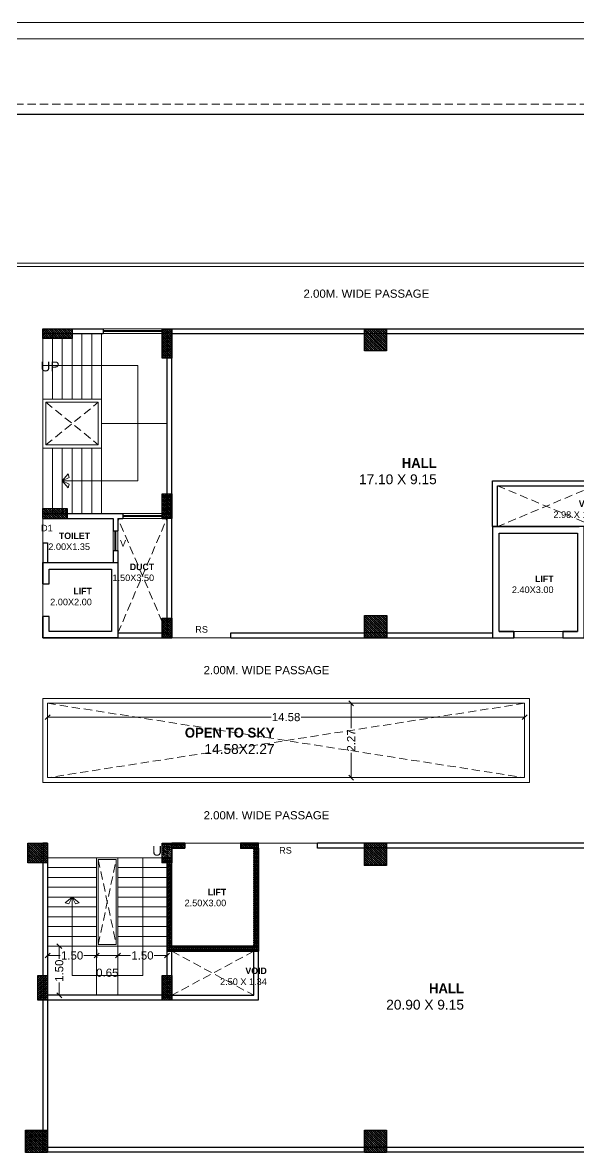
# Model space of a CAD drawing. Header units: feet. Extents: x 1354 to 2117, y 994 to 1430.
# Drawn here: x 1909.07 to 1926.06, y 1212.53 to 1247.06 of the extents above; entities that cross this region are included whole.
import ezdxf

# ---------------------------------------------------------------- set-up
doc = ezdxf.new("R2010")
doc.units = ezdxf.units.FT
doc.linetypes.add('DASHED2', pattern=[0.375, 0.25, -0.125])
doc.linetypes.add('HIDDEN', pattern=[0.375, 0.25, -0.125])
for name, color, linetype, lineweight in [('COLUMN (DCPL)', 10, 'Continuous', 30), ('COLUMN HATCH (DCPL)', 42, 'Continuous', 5), ('DIAMENTION', 6, 'Continuous', 13), ('DUCT (DCPL)', 8, 'HIDDEN', 13), ('H', 253, 'Continuous', 5), ('stair', 22, 'Continuous', 9), ('tex', 7, 'Continuous', 15), ('wall', 7, 'Continuous', 30), ('WI', 252, 'Continuous', 9), ('WIN', 230, 'Continuous', 9)]:
    doc.layers.add(name, color=color, linetype=linetype, lineweight=lineweight)
doc.layers.add('Layer2', color=240, linetype='Continuous')
doc.styles.add('Arial Narrow', font='arial.ttf')
doc.styles.get("Standard").update_dxf_attribs({"font": 'arial.ttf'})
doc.dimstyles.new('SITE', dxfattribs={"dimtxt": 0.25, "dimasz": 0.15, "dimexe": 0.07, "dimexo": 0.07, "dimgap": 0.05, "dimtad": 0, "dimzin": 0, "dimdsep": 46, "dimtxsty": 'Arial Narrow', "dimblk": 'OBLIQUE', "dimcen": 0.09, "dimclrd": 4, "dimclre": 3, "dimclrt": 6, "dimadec": 0, "dimazin": 0, "dimtfac": 1, "dimtofl": 0, "dimtmove": 2, "dimatfit": 3, "dimfxl": 0, "dimtolj": 1, "dimtzin": 0, "dimlwd": -1, "dimlwe": -1, "dimarcsym": 0})

# ---------------------------------------------------------------- blocks, each defined once
blk = doc.blocks.new('_Oblique')
at = {"layer": 'Layer2', "color": 0, "lineweight": -2}
blk.add_line((-0.5, -0.5), (0.5, 0.5), dxfattribs=at)
blk = doc.blocks.new('*D83')
at = {"layer": 'DEFPOINTS', "color": 0}
for p in [(1909.837, 1218.837), (1911.337, 1218.837), (1911.337, 1218.552)]:
    blk.add_point(p, dxfattribs=at)
at = {"layer": 'DIAMENTION', "color": 3}
for p, q in [((1909.837, 1218.732), (1909.837, 1218.482)), ((1911.337, 1218.732), (1911.337, 1218.482))]:
    blk.add_line(p, q, dxfattribs=at)
at = {"layer": 'DIAMENTION', "color": 4}
for p, q in [((1909.837, 1218.552), (1910.224, 1218.552)), ((1911.337, 1218.552), (1910.949, 1218.552))]:
    blk.add_line(p, q, dxfattribs=at)
at = {"layer": 'DIAMENTION', "color": 4, "xscale": 0.15, "yscale": 0.15, "zscale": 0.15, "rotation": 180}
blk.add_blockref('_Oblique', (1909.837, 1218.552), dxfattribs=at)
at = {"layer": 'DIAMENTION', "color": 4, "xscale": 0.15, "yscale": 0.15, "zscale": 0.15}
blk.add_blockref('_Oblique', (1911.337, 1218.552), dxfattribs=at)
at = {"layer": 'DIAMENTION', "color": 6, "insert": (1910.587, 1218.552), "char_height": 0.25, "attachment_point": 5, "style": 'Arial Narrow'}
blk.add_mtext('\\A1;1.50', dxfattribs=at)
blk = doc.blocks.new('*D84')
at = {"layer": 'DEFPOINTS', "color": 0}
for p in [(1911.337, 1218.837), (1911.987, 1218.837), (1911.987, 1218.552)]:
    blk.add_point(p, dxfattribs=at)
at = {"layer": 'DIAMENTION', "color": 3}
for p, q in [((1911.337, 1218.732), (1911.337, 1218.482)), ((1911.987, 1218.732), (1911.987, 1218.482))]:
    blk.add_line(p, q, dxfattribs=at)
at = {"layer": 'DIAMENTION', "color": 4}
blk.add_line((1911.337, 1218.552), (1911.987, 1218.552), dxfattribs=at)
at = {"layer": 'DIAMENTION', "color": 4, "xscale": 0.15, "yscale": 0.15, "zscale": 0.15, "rotation": 180}
blk.add_blockref('_Oblique', (1911.337, 1218.552), dxfattribs=at)
at = {"layer": 'DIAMENTION', "color": 4, "xscale": 0.15, "yscale": 0.15, "zscale": 0.15}
blk.add_blockref('_Oblique', (1911.987, 1218.552), dxfattribs=at)
at = {"layer": 'DIAMENTION', "color": 6, "insert": (1911.662, 1218.024), "char_height": 0.25, "attachment_point": 5, "style": 'Arial Narrow'}
blk.add_mtext('\\A1;0.65', dxfattribs=at)
blk = doc.blocks.new('*D85')
at = {"layer": 'DEFPOINTS', "color": 0}
for p in [(1911.987, 1218.837), (1913.487, 1218.837), (1913.487, 1218.552)]:
    blk.add_point(p, dxfattribs=at)
at = {"layer": 'DIAMENTION', "color": 3}
for p, q in [((1911.987, 1218.732), (1911.987, 1218.482)), ((1913.487, 1218.732), (1913.487, 1218.482))]:
    blk.add_line(p, q, dxfattribs=at)
at = {"layer": 'DIAMENTION', "color": 4}
for p, q in [((1911.987, 1218.552), (1912.374, 1218.552)), ((1913.487, 1218.552), (1913.099, 1218.552))]:
    blk.add_line(p, q, dxfattribs=at)
at = {"layer": 'DIAMENTION', "color": 4, "xscale": 0.15, "yscale": 0.15, "zscale": 0.15, "rotation": 180}
blk.add_blockref('_Oblique', (1911.987, 1218.552), dxfattribs=at)
at = {"layer": 'DIAMENTION', "color": 4, "xscale": 0.15, "yscale": 0.15, "zscale": 0.15}
blk.add_blockref('_Oblique', (1913.487, 1218.552), dxfattribs=at)
at = {"layer": 'DIAMENTION', "color": 6, "insert": (1912.737, 1218.552), "char_height": 0.25, "attachment_point": 5, "style": 'Arial Narrow'}
blk.add_mtext('\\A1;1.50', dxfattribs=at)
blk = doc.blocks.new('*D86')
at = {"layer": 'DEFPOINTS', "color": 0}
for p in [(1910.171, 1218.837), (1910.193, 1218.837), (1910.171, 1217.337)]:
    blk.add_point(p, dxfattribs=at)
at = {"layer": 'DIAMENTION', "color": 3}
for p, q in [((1910.193, 1218.837), (1910.263, 1218.837)), ((1910.193, 1217.337), (1910.263, 1217.337))]:
    blk.add_line(p, q, dxfattribs=at)
at = {"layer": 'DIAMENTION', "color": 4}
for p, q in [((1910.193, 1218.837), (1910.193, 1218.45)), ((1910.193, 1217.337), (1910.193, 1217.725))]:
    blk.add_line(p, q, dxfattribs=at)
at = {"layer": 'DIAMENTION', "color": 4, "xscale": 0.15, "yscale": 0.15, "zscale": 0.15}
for p, rotation in [((1910.193, 1218.837), 90), ((1910.193, 1217.337), 270)]:
    blk.add_blockref('_Oblique', p, dxfattribs=dict(at, rotation=rotation))
at = {"layer": 'DIAMENTION', "color": 6, "insert": (1910.193, 1218.087), "char_height": 0.25, "attachment_point": 5, "rotation": 90, "style": 'Arial Narrow'}
blk.add_mtext('\\A1;1.50', dxfattribs=at)
blk = doc.blocks.new('*D68')
at = {"layer": 'DEFPOINTS', "color": 0}
for p in [(1919.114, 1226.259), (1924.415, 1226.259), (1924.415, 1223.987)]:
    blk.add_point(p, dxfattribs=at)
at = {"layer": 'DIAMENTION', "color": 3}
for p, q in [((1919.184, 1226.259), (1919.044, 1226.259)), ((1919.184, 1223.987), (1919.044, 1223.987))]:
    blk.add_line(p, q, dxfattribs=at)
at = {"layer": 'DIAMENTION', "color": 4}
for p, q in [((1919.114, 1226.259), (1919.114, 1225.5)), ((1919.114, 1223.987), (1919.114, 1224.746))]:
    blk.add_line(p, q, dxfattribs=at)
at = {"layer": 'DIAMENTION', "color": 4, "xscale": 0.15, "yscale": 0.15, "zscale": 0.15}
for p, rotation in [((1919.114, 1226.259), 90), ((1919.114, 1223.987), 270)]:
    blk.add_blockref('_Oblique', p, dxfattribs=dict(at, rotation=rotation))
at = {"layer": 'DIAMENTION', "color": 6, "insert": (1919.114, 1225.123), "char_height": 0.25, "attachment_point": 5, "rotation": 90, "style": 'Arial Narrow'}
blk.add_mtext('\\A1;2.27', dxfattribs=at)
blk = doc.blocks.new('*D69')
at = {"layer": 'DEFPOINTS', "color": 0}
for p in [(1909.837, 1226.259), (1924.415, 1226.259), (1924.415, 1225.837)]:
    blk.add_point(p, dxfattribs=at)
at = {"layer": 'DIAMENTION', "color": 3}
for p, q in [((1909.837, 1225.907), (1909.837, 1225.767)), ((1924.415, 1225.907), (1924.415, 1225.767))]:
    blk.add_line(p, q, dxfattribs=at)
at = {"layer": 'DIAMENTION', "color": 4}
for p, q in [((1909.837, 1225.837), (1916.666, 1225.837)), ((1924.415, 1225.837), (1917.586, 1225.837))]:
    blk.add_line(p, q, dxfattribs=at)
at = {"layer": 'DIAMENTION', "color": 4, "xscale": 0.15, "yscale": 0.15, "zscale": 0.15, "rotation": 180}
blk.add_blockref('_Oblique', (1909.837, 1225.837), dxfattribs=at)
at = {"layer": 'DIAMENTION', "color": 4, "xscale": 0.15, "yscale": 0.15, "zscale": 0.15}
blk.add_blockref('_Oblique', (1924.415, 1225.837), dxfattribs=at)
at = {"layer": 'DIAMENTION', "color": 6, "insert": (1917.126, 1225.837), "char_height": 0.25, "attachment_point": 5, "style": 'Arial Narrow'}
blk.add_mtext('\\A1;14.58', dxfattribs=at)

msp = doc.modelspace()

# ---------------------------------------------------------------- hatches: boundary and pattern name
at = {"layer": 'COLUMN HATCH (DCPL)'}
h = msp.add_hatch(dxfattribs=at)
h.set_pattern_fill('SACNCR', color=256, scale=0.5, angle=90, style=0)
h.set_pattern_definition([(135, (8004.00852, 905.817846), (-0.03314563037, -0.03314563037), []), (135, (8004.00852, 905.85099), (-0.03314563037, -0.03314563037), [0, -0.046875])])
h.paths.add_polyline_path([(1909.6867, 1237.4082), (1909.6867, 1237.7082), (1910.5867, 1237.7082), (1910.5867, 1237.4082)], flags=0)
h = msp.add_hatch(dxfattribs=at)
h.set_pattern_fill('SACNCR', color=256, scale=0.5, angle=90, style=0)
h.set_pattern_definition([(135, (8003.55852, 905.517846), (-0.03314563037, -0.03314563037), []), (135, (8003.55852, 905.55099), (-0.03314563037, -0.03314563037), [0, -0.046875])])
h.paths.add_polyline_path([(1913.6367, 1236.8082), (1913.3367, 1236.8082), (1913.3367, 1237.7082), (1913.6367, 1237.7082)], flags=0)
h = msp.add_hatch(dxfattribs=at)
h.set_pattern_fill('SACNCR', color=256, scale=0.5, angle=90, style=0)
h.set_pattern_definition([(135, (8003.63282, 905.627846), (-0.03314563037, -0.03314563037), []), (135, (8003.63282, 905.66099), (-0.03314563037, -0.03314563037), [0, -0.046875])])
h.paths.add_polyline_path([(1919.5196, 1237.0282), (1919.5196, 1237.7082), (1920.1996, 1237.7082), (1920.1996, 1237.0282)], flags=0)
h = msp.add_hatch(dxfattribs=at)
h.set_pattern_fill('SACNCR', color=256, scale=0.5, angle=90, style=0)
h.set_pattern_definition([(135, (8003.55852, 906.192846), (-0.03314563037, -0.03314563037), []), (135, (8003.55852, 906.22599), (-0.03314563037, -0.03314563037), [0, -0.046875])])
h.paths.add_polyline_path([(1913.6367, 1231.9082), (1913.3367, 1231.9082), (1913.3367, 1232.6582), (1913.6367, 1232.6582)], flags=0)
h = msp.add_hatch(dxfattribs=at)
h.set_pattern_fill('SACNCR', color=256, scale=0.5, angle=90, style=0)
h.set_pattern_definition([(135, (8003.93352, 905.967846), (-0.03314563037, -0.03314563037), []), (135, (8003.93352, 906.00099), (-0.03314563037, -0.03314563037), [0, -0.046875])])
h.paths.add_polyline_path([(1909.6867, 1231.9082), (1909.6867, 1232.2082), (1910.4367, 1232.2082), (1910.4367, 1231.9082)], flags=0)
h = msp.add_hatch(dxfattribs=at)
h.set_pattern_fill('SACNCR', color=256, scale=0.5, angle=90, style=0)
h.set_pattern_definition([(135, (8003.55852, 906.117846), (-0.03314563037, -0.03314563037), []), (135, (8003.55852, 906.15099), (-0.03314563037, -0.03314563037), [0, -0.046875])])
h.paths.add_polyline_path([(1913.6367, 1228.2582), (1913.3367, 1228.2582), (1913.3367, 1228.8582), (1913.6367, 1228.8582)], flags=0)
h = msp.add_hatch(dxfattribs=at)
h.set_pattern_fill('SACNCR', color=256, scale=0.5, angle=90, style=0)
h.set_pattern_definition([(135, (8003.63423, 906.157846), (-0.03314563037, -0.03314563037), []), (135, (8003.63423, 906.19099), (-0.03314563037, -0.03314563037), [0, -0.046875])])
h.paths.add_polyline_path([(1919.521, 1228.2582), (1919.521, 1228.9382), (1920.201, 1228.9382), (1920.201, 1228.2582)], flags=0)
h = msp.add_hatch(dxfattribs=at)
h.set_pattern_fill('SACNCR', color=256, scale=0.5, angle=90, style=0)
h.set_pattern_definition([(135, (8003.40852, 905.66784), (-0.03314563037, -0.03314563037), []), (135, (8003.40852, 905.700984), (-0.03314563037, -0.03314563037), [0, -0.046875])])
h.paths.add_polyline_path([(1909.2367, 1221.3865), (1909.2367, 1221.9865), (1909.8367, 1221.9865), (1909.8367, 1221.3865)], flags=0)
h = msp.add_hatch(dxfattribs=at)
h.set_pattern_fill('SACNCR', color=256, scale=0.5, angle=90, style=0)
h.set_pattern_definition([(135, (8003.55852, 905.66784), (-0.03314563037, -0.03314563037), []), (135, (8003.55852, 905.700984), (-0.03314563037, -0.03314563037), [0, -0.046875])])
h.paths.add_polyline_path([(1913.6367, 1221.3865), (1913.3367, 1221.3865), (1913.3367, 1221.9865), (1913.6367, 1221.9865)], flags=0)
h = msp.add_hatch(dxfattribs=at)
h.set_pattern_fill('SACNCR', color=256, scale=0.5, angle=90, style=0)
h.set_pattern_definition([(135, (-5.513634, 17773.103514), (-0.03314563037, -0.03314563037), []), (135, (-5.513634, 17773.13666), (-0.03314563037, -0.03314563037), [0, -0.046875])])
h.paths.add_polyline_path([(1916.2853, 1221.9865), (1915.736, 1221.9865), (1915.736, 1221.8365), (1916.1353, 1221.8365), (1916.1353, 1218.8365), (1913.6367, 1218.8365), (1913.6367, 1221.3865), (1913.4867, 1221.3865), (1913.4867, 1218.6865), (1916.2853, 1218.6865)])
h.paths.add_polyline_path([(1914.036, 1221.9865), (1913.6367, 1221.9865), (1913.6367, 1221.8365), (1914.036, 1221.8365)], flags=17)
h = msp.add_hatch(dxfattribs=at)
h.set_pattern_fill('SACNCR', color=256, scale=0.5, angle=90, style=0)
h.set_pattern_definition([(135, (8003.63282, 905.62784), (-0.03314563037, -0.03314563037), []), (135, (8003.63282, 905.660984), (-0.03314563037, -0.03314563037), [0, -0.046875])])
h.paths.add_polyline_path([(1919.5196, 1221.3065), (1919.5196, 1221.9865), (1920.1996, 1221.9865), (1920.1996, 1221.3065)], flags=0)
h = msp.add_hatch(dxfattribs=at)
h.set_pattern_fill('SACNCR', color=256, scale=0.5, angle=180, style=0)
h.set_pattern_definition([(225, (2221.055335, 7311.43332), (0.03314563037, -0.03314563037), []), (225, (2221.02219, 7311.43332), (0.03314563037, -0.03314563037), [0, -0.046875])])
h.paths.add_polyline_path([(1909.8367, 1217.1865), (1909.5367, 1217.1865), (1909.5367, 1217.9365), (1909.8367, 1217.9365)], flags=0)
h = msp.add_hatch(dxfattribs=at)
h.set_pattern_fill('SACNCR', color=256, scale=0.5, angle=90, style=0)
h.set_pattern_definition([(135, (8003.55852, 906.19284), (-0.03314563037, -0.03314563037), []), (135, (8003.55852, 906.225984), (-0.03314563037, -0.03314563037), [0, -0.046875])])
h.paths.add_polyline_path([(1913.6367, 1217.1865), (1913.3367, 1217.1865), (1913.3367, 1217.9365), (1913.6367, 1217.9365)], flags=0)
h = msp.add_hatch(dxfattribs=at)
h.set_pattern_fill('SACNCR', color=256, scale=0.5, angle=90, style=0)
h.set_pattern_definition([(135, (8003.36852, 906.15784), (-0.03314563037, -0.03314563037), []), (135, (8003.36852, 906.190984), (-0.03314563037, -0.03314563037), [0, -0.046875])])
h.paths.add_polyline_path([(1909.1567, 1212.5365), (1909.1567, 1213.2165), (1909.8367, 1213.2165), (1909.8367, 1212.5365)], flags=0)
h = msp.add_hatch(dxfattribs=at)
h.set_pattern_fill('SACNCR', color=256, scale=0.5, angle=90, style=0)
h.set_pattern_definition([(135, (8003.63282, 906.15784), (-0.03314563037, -0.03314563037), []), (135, (8003.63282, 906.190984), (-0.03314563037, -0.03314563037), [0, -0.046875])])
h.paths.add_polyline_path([(1919.5196, 1212.5365), (1919.5196, 1213.2165), (1920.1996, 1213.2165), (1920.1996, 1212.5365)], flags=0)

# ---------------------------------------------------------------- linework, layer by layer
at = {"color": 7, "lineweight": 20}
for points in [[(1863.1819, 1247.0626), (1948.9531, 1247.0626), (1948.9531, 1166.9234), (1863.1819, 1166.9234)], [(1863.6819, 1246.5626), (1948.4531, 1246.5626), (1948.4531, 1167.4234), (1863.6819, 1167.4234)]]:
    msp.add_lwpolyline(points, close=True, dxfattribs=at)
at = {"layer": 'COLUMN (DCPL)'}
for points in [[(1909.6867, 1237.4082), (1909.6867, 1237.7082), (1910.5867, 1237.7082), (1910.5867, 1237.4082)], [(1913.6367, 1236.8082), (1913.3367, 1236.8082), (1913.3367, 1237.7082), (1913.6367, 1237.7082)], [(1919.5196, 1237.0282), (1919.5196, 1237.7082), (1920.1996, 1237.7082), (1920.1996, 1237.0282)], [(1913.6367, 1231.9082), (1913.3367, 1231.9082), (1913.3367, 1232.6582), (1913.6367, 1232.6582)], [(1909.6867, 1231.9082), (1909.6867, 1232.2082), (1910.4367, 1232.2082), (1910.4367, 1231.9082)], [(1913.6367, 1228.2582), (1913.3367, 1228.2582), (1913.3367, 1228.8582), (1913.6367, 1228.8582)], [(1919.521, 1228.2582), (1919.521, 1228.9382), (1920.201, 1228.9382), (1920.201, 1228.2582)], [(1909.2367, 1221.3865), (1909.2367, 1221.9865), (1909.8367, 1221.9865), (1909.8367, 1221.3865)], [(1913.6367, 1221.3865), (1913.3367, 1221.3865), (1913.3367, 1221.9865), (1913.6367, 1221.9865)], [(1916.2853, 1221.9865), (1915.736, 1221.9865), (1915.736, 1221.8365), (1916.1353, 1221.8365), (1916.1353, 1218.8365), (1913.6367, 1218.8365), (1913.6367, 1221.3865), (1913.4867, 1221.3865), (1913.4867, 1218.6865), (1916.2853, 1218.6865)], [(1914.036, 1221.9865), (1913.6367, 1221.9865), (1913.6367, 1221.8365), (1914.036, 1221.8365)], [(1919.5196, 1221.3065), (1919.5196, 1221.9865), (1920.1996, 1221.9865), (1920.1996, 1221.3065)], [(1909.8367, 1217.1865), (1909.5367, 1217.1865), (1909.5367, 1217.9365), (1909.8367, 1217.9365)], [(1913.6367, 1217.1865), (1913.3367, 1217.1865), (1913.3367, 1217.9365), (1913.6367, 1217.9365)], [(1909.1567, 1212.5365), (1909.1567, 1213.2165), (1909.8367, 1213.2165), (1909.8367, 1212.5365)], [(1919.5196, 1212.5365), (1919.5196, 1213.2165), (1920.1996, 1213.2165), (1920.1996, 1212.5365)]]:
    msp.add_lwpolyline(points, close=True, dxfattribs=at)
for points in [[(1924.0853, 1228.4588), (1923.6353, 1228.4588), (1923.6353, 1231.4588), (1926.0353, 1231.4594), (1926.0353, 1228.4588), (1925.5853, 1228.4588), (1925.5853, 1228.2588), (1926.2353, 1228.2588), (1926.2353, 1231.6588), (1923.4353, 1231.6588), (1923.4353, 1228.2588), (1924.0853, 1228.2588), (1924.0853, 1228.4588)], [(1909.6867, 1229.9082), (1909.6867, 1230.5582), (1911.9867, 1230.5582), (1911.9867, 1228.2582), (1909.6867, 1228.2582), (1909.6867, 1228.9082)], [(1909.6867, 1229.9088), (1909.8867, 1229.9088), (1909.8867, 1230.3582), (1911.7867, 1230.3582), (1911.7867, 1228.4582), (1909.8867, 1228.4582), (1909.8867, 1228.9088), (1909.6867, 1228.9088)]]:
    msp.add_lwpolyline(points, dxfattribs=at)
at = {"layer": 'DIAMENTION', "linetype": 'DASHED2'}
for p, q in [((1909.7867, 1235.4588), (1911.3867, 1234.1588)), ((1909.7867, 1234.1588), (1911.3867, 1235.4588)), ((1911.3867, 1218.8871), (1911.9367, 1221.4871)), ((1911.3867, 1221.4871), (1911.9367, 1218.8871))]:
    msp.add_line(p, q, dxfattribs=at)
at = {"layer": 'DUCT (DCPL)'}
for p, q in [((1913.6367, 1218.6822), (1916.1353, 1217.3371)), ((1916.1353, 1218.6822), (1913.6367, 1217.3371))]:
    msp.add_line(p, q, dxfattribs=at)
at = {"layer": 'H', "linetype": 'HIDDEN'}
msp.add_lwpolyline([(1865.7271, 1244.5685), (1947.2222, 1244.5685), (1947.2222, 1179.1681), (1865.7271, 1179.1681)], close=True, dxfattribs=at)
at = {"layer": 'stair'}
for p, q in [((1909.6867, 1237.5588), (1909.6867, 1235.4588)), ((1909.9867, 1237.5588), (1909.9867, 1235.5588)), ((1910.2867, 1237.5588), (1910.2867, 1235.5588)), ((1910.5867, 1237.5588), (1910.5867, 1235.5588)), ((1910.8867, 1237.5588), (1910.8867, 1235.5588)), ((1911.1867, 1237.5588), (1911.1867, 1235.5588)), ((1911.4867, 1237.5588), (1911.4867, 1235.5588)), ((1909.6867, 1235.5588), (1911.4867, 1235.5588)), ((1909.6867, 1234.0588), (1909.6867, 1235.4588)), ((1909.7867, 1235.4588), (1911.3867, 1235.4588)), ((1909.7867, 1234.1588), (1909.7867, 1235.4588)), ((1911.3867, 1235.4588), (1911.3867, 1234.1588)), ((1911.4867, 1235.5588), (1911.4867, 1234.0588)), ((1911.4867, 1234.8088), (1913.4867, 1234.8148)), ((1909.6867, 1234.0588), (1911.4867, 1234.0588)), ((1909.6867, 1234.0588), (1909.6867, 1232.0588)), ((1909.7867, 1234.1588), (1911.3867, 1234.1588)), ((1909.9867, 1234.0588), (1909.9867, 1232.0588)), ((1910.2867, 1234.0588), (1910.2867, 1232.0588)), ((1910.5867, 1234.0588), (1910.5867, 1232.0588)), ((1910.8867, 1234.0588), (1910.8867, 1232.0588)), ((1911.1867, 1234.0588), (1911.1867, 1232.0588)), ((1911.4867, 1234.0588), (1911.4867, 1232.0588)), ((1914.036, 1221.9865), (1915.736, 1221.9865)), ((1913.4867, 1221.5371), (1909.8367, 1221.5371)), ((1911.3367, 1221.5371), (1911.3367, 1217.3371)), ((1911.9367, 1221.4871), (1911.3867, 1221.4871)), ((1911.3867, 1221.4871), (1911.3867, 1218.8871)), ((1911.9367, 1218.8871), (1911.9367, 1221.4871)), ((1911.9867, 1217.3371), (1911.9867, 1221.5371)), ((1911.3367, 1221.2371), (1909.8367, 1221.2371)), ((1911.3367, 1220.9371), (1909.8367, 1220.9371)), ((1913.4867, 1221.2371), (1911.9867, 1221.2371)), ((1913.4867, 1220.9371), (1911.9867, 1220.9371)), ((1911.3367, 1220.6371), (1909.8367, 1220.6371)), ((1913.4867, 1220.6371), (1911.9867, 1220.6371)), ((1911.3367, 1220.3371), (1909.8367, 1220.3371)), ((1913.4867, 1220.3371), (1911.9867, 1220.3371)), ((1911.3367, 1220.0371), (1909.8367, 1220.0371)), ((1913.4867, 1220.0371), (1911.9867, 1220.0371)), ((1911.3367, 1219.7371), (1909.8367, 1219.7371)), ((1913.4867, 1219.7371), (1911.9867, 1219.7371)), ((1911.3367, 1219.4371), (1909.8367, 1219.4371)), ((1913.4867, 1219.4371), (1911.9867, 1219.4371)), ((1911.3367, 1219.1371), (1909.8367, 1219.1371)), ((1911.9367, 1218.8871), (1911.3867, 1218.8871)), ((1913.4867, 1219.1371), (1911.9867, 1219.1371)), ((1913.4867, 1218.8371), (1909.8367, 1218.8371))]:
    msp.add_line(p, q, dxfattribs=at)
for points in [[(1910.2867, 1233.0588), (1912.5952, 1233.0588), (1912.5952, 1236.5795), (1909.6867, 1236.5795)], [(1910.2867, 1233.0588), (1910.4655, 1233.276), (1910.4917, 1233.1584), (1910.2867, 1233.0588)], [(1910.2867, 1233.0588), (1910.4655, 1232.8415), (1910.4917, 1232.9592), (1910.2867, 1233.0588)], [(1910.5867, 1220.3371), (1910.5867, 1217.9458), (1912.746, 1217.9458), (1912.746, 1221.5371)], [(1910.5867, 1220.3371), (1910.3694, 1220.1583), (1910.4871, 1220.1321), (1910.5867, 1220.3371)], [(1910.5867, 1220.3371), (1910.8039, 1220.1583), (1910.6863, 1220.1321), (1910.5867, 1220.3371)]]:
    msp.add_lwpolyline(points, dxfattribs=at)
at = {"layer": 'wall'}
for p, q in [((1909.6867, 1237.7088), (1911.5367, 1237.7088)), ((1909.6867, 1237.5588), (1909.6867, 1237.7088)), ((1909.6867, 1237.5588), (1911.5367, 1237.5588)), ((1911.5367, 1237.7088), (1911.5367, 1237.5588)), ((1913.3367, 1237.7082), (1926.7653, 1237.7088)), ((1913.3367, 1237.7082), (1913.3367, 1237.5582)), ((1913.3367, 1237.5582), (1913.4867, 1237.5588)), ((1913.4867, 1232.0588), (1913.4867, 1237.5588)), ((1913.6367, 1237.5588), (1913.936, 1237.5588)), ((1913.6367, 1237.5588), (1926.7653, 1237.5588)), ((1913.6367, 1228.2588), (1913.6367, 1237.5588)), ((1913.4853, 1233.0588), (1913.4867, 1233.0588)), ((1913.4853, 1232.9088), (1913.4867, 1232.9088)), ((1909.6867, 1232.0588), (1912.1367, 1232.0582)), ((1909.6867, 1232.0588), (1909.6867, 1231.9088)), ((1912.1367, 1232.0582), (1912.1367, 1231.9082)), ((1913.3367, 1232.0582), (1913.4867, 1232.0588)), ((1913.3367, 1232.0582), (1913.3367, 1231.9082)), ((1909.6867, 1231.9088), (1911.8367, 1231.9088)), ((1911.8367, 1231.9088), (1911.8367, 1231.5338)), ((1911.9867, 1231.9088), (1912.1367, 1231.9082)), ((1911.9867, 1231.9088), (1911.9867, 1231.5338)), ((1913.3367, 1231.9082), (1913.4867, 1231.9088)), ((1913.4867, 1228.4088), (1913.4867, 1231.9088)), ((1923.4353, 1231.6588), (1926.0853, 1231.6588)), ((1911.8367, 1231.5338), (1911.9867, 1231.5338)), ((1923.6353, 1231.4588), (1926.0353, 1231.4588)), ((1909.6867, 1231.1588), (1909.8367, 1231.1588)), ((1909.6867, 1231.1588), (1909.6867, 1229.9088)), ((1909.8367, 1231.1588), (1909.8367, 1230.5588)), ((1911.8367, 1230.9338), (1911.8367, 1230.5588)), ((1911.8367, 1230.9338), (1911.9867, 1230.9338)), ((1911.9867, 1230.9338), (1911.9867, 1228.4088)), ((1909.8367, 1230.5588), (1911.8367, 1230.5588)), ((1909.6867, 1228.9088), (1909.6867, 1228.2588)), ((1909.6867, 1228.2588), (1913.4867, 1228.2588)), ((1911.9867, 1228.4088), (1913.4867, 1228.4088)), ((1913.4867, 1228.2588), (1913.6367, 1228.2588)), ((1915.4367, 1228.4088), (1923.4353, 1228.4088)), ((1915.4367, 1228.2588), (1915.4367, 1228.4088)), ((1915.4367, 1228.2588), (1923.4353, 1228.2588)), ((1923.6353, 1228.4588), (1924.0853, 1228.4588)), ((1924.0853, 1228.4588), (1924.0853, 1228.2588)), ((1925.5853, 1228.4588), (1926.0353, 1228.4588)), ((1925.5853, 1228.4588), (1925.5853, 1228.2588)), ((1925.5853, 1228.2588), (1926.2353, 1228.2588)), ((1909.8367, 1221.9871), (1909.6867, 1221.9871)), ((1909.6867, 1221.9871), (1909.6867, 1212.5371)), ((1909.8367, 1221.9871), (1909.8367, 1217.3371)), ((1913.4867, 1217.3371), (1913.4867, 1221.9871)), ((1914.036, 1221.9865), (1913.6367, 1221.9865)), ((1913.936, 1221.8365), (1913.936, 1221.9865)), ((1914.036, 1221.9865), (1914.036, 1221.8365)), ((1916.1353, 1221.9871), (1916.1353, 1218.6865)), ((1926.7653, 1221.9871), (1918.0853, 1221.9865)), ((1918.0853, 1221.8365), (1918.0853, 1221.9865)), ((1913.6367, 1217.3371), (1913.6367, 1221.8371)), ((1913.936, 1221.8365), (1913.6367, 1221.8365)), ((1914.036, 1221.8365), (1913.6367, 1221.8365)), ((1916.2853, 1221.8371), (1916.2853, 1218.6865)), ((1926.7653, 1221.8371), (1918.0853, 1221.8365)), ((1916.1353, 1218.8365), (1913.6367, 1218.8365)), ((1916.1353, 1218.6865), (1913.6367, 1218.6865)), ((1913.4867, 1217.3371), (1909.8367, 1217.3371)), ((1913.4867, 1217.1871), (1909.8367, 1217.1871)), ((1909.8367, 1217.1871), (1909.8367, 1212.6871)), ((1926.7653, 1212.6871), (1909.8367, 1212.6871)), ((1926.7653, 1212.5371), (1909.8367, 1212.5371))]:
    msp.add_line(p, q, dxfattribs=at)
at = {"layer": 'wall', "color": 6}
msp.add_line((1909.6867, 1232.0588), (1909.6867, 1231.9088), dxfattribs=at)
at = {"layer": 'wall'}
msp.add_lwpolyline([(1866.0271, 1244.2685), (1946.9222, 1244.2685), (1946.9222, 1179.4681), (1866.0271, 1179.4681)], close=True, dxfattribs=at)
for points in [[(1923.4353, 1231.6588), (1923.4353, 1233.0588), (1926.7653, 1233.0588), (1926.7653, 1231.6588)], [(1923.5853, 1231.6588), (1923.5853, 1232.9088), (1926.5653, 1232.9088), (1926.5653, 1231.6588)], [(1913.6367, 1217.194), (1916.2853, 1217.194), (1916.2853, 1218.6865)], [(1913.6367, 1217.344), (1916.1353, 1217.344), (1916.1353, 1218.6865)]]:
    msp.add_lwpolyline(points, dxfattribs=at)
at = {"layer": 'WI', "linetype": 'DASHED2'}
for p, q in [((1923.5853, 1232.9088), (1926.5653, 1231.6588)), ((1926.5653, 1232.9088), (1923.5853, 1231.6588)), ((1913.4867, 1228.4088), (1911.9867, 1231.9088)), ((1911.9867, 1228.4088), (1913.4867, 1231.9088)), ((1909.8367, 1226.2588), (1924.4153, 1223.9871)), ((1924.4153, 1226.2588), (1909.8367, 1223.9871))]:
    msp.add_line(p, q, dxfattribs=at)
at = {"layer": 'WIN'}
for p, q in [((1889.7867, 1239.7088), (1933.5353, 1239.7088)), ((1889.9367, 1239.6088), (1933.3853, 1239.6088)), ((1911.5367, 1237.7088), (1913.3367, 1237.7082)), ((1911.5367, 1237.6488), (1913.3367, 1237.6482)), ((1911.5367, 1237.6188), (1913.3367, 1237.6182)), ((1911.5367, 1237.5588), (1913.3367, 1237.5582)), ((1912.1367, 1232.0582), (1913.3367, 1232.0582)), ((1912.1367, 1231.9982), (1913.3367, 1231.9982)), ((1912.1367, 1231.9682), (1913.3367, 1231.9682)), ((1909.6867, 1231.1588), (1909.6867, 1231.9088)), ((1912.1367, 1231.9082), (1913.3367, 1231.9082)), ((1911.8367, 1230.9338), (1911.8367, 1231.5338)), ((1911.8967, 1230.9338), (1911.8967, 1231.5338)), ((1911.9267, 1230.9338), (1911.9267, 1231.5338)), ((1911.9867, 1230.9338), (1911.9867, 1231.5338)), ((1909.6867, 1229.9088), (1909.6867, 1228.9088)), ((1915.4367, 1228.2588), (1913.6367, 1228.2582)), ((1924.0853, 1228.4588), (1925.5853, 1228.4588)), ((1924.0853, 1228.2588), (1925.5853, 1228.2588)), ((1909.6867, 1226.4088), (1924.5653, 1226.4088)), ((1909.6867, 1226.4088), (1909.6867, 1223.8371)), ((1909.8367, 1226.2588), (1924.4153, 1226.2588)), ((1909.8367, 1226.2588), (1909.8367, 1223.9871)), ((1924.4153, 1223.9871), (1924.4153, 1226.2588)), ((1924.5653, 1226.4088), (1924.5653, 1223.8371)), ((1924.5653, 1223.8371), (1909.6867, 1223.8371)), ((1924.4153, 1223.9871), (1909.8367, 1223.9871)), ((1916.2853, 1221.9865), (1918.0853, 1221.9865))]:
    msp.add_line(p, q, dxfattribs=at)

# ---------------------------------------------------------------- texts
at = {"layer": 'tex'}
for s, insert, char_height, width, attachment_point in [('2.00M. WIDE PASSAGE', (1921.5008, 1238.6503), 0.25, 6.383345, 9), ('UP', (1910.2037, 1236.3992), 0.3, 1.603754, 9), ('{\\fCentury Gothic|b1|i0|c0|p34;\\W2.54744; }{\\fCentury Gothic|b1|i0|c0|p34;HALL}\\P17.10 X 9.15', (1921.7305, 1232.9512), 0.3, 3.048086, 9), ('{\\fCentury Gothic|b1|i0|c0|p34;VOID}\\P2.98 X 1.25', (1926.726, 1231.9231), 0.2, 3.15905, 9), ('D1', (1909.9931, 1231.5158), 0.2, 0.27083, 9), ('{\\fCentury Gothic|b1|i0|c0|p34;\\W6.07672; }{\\fCentury Gothic|b1|i0|c0|p34;TOILET}\\P{\\fArial|b0|i0|c0|p34;\\W3.14757; }2.00X1.35', (1911.1335, 1230.9426), 0.2, 0.749532, 9), ('V', (1912.2362, 1231.0513), 0.2, 0.27083, 9), ('{\\fCentury Gothic|b1|i0|c0|p34;\\W6.31388; }{\\fCentury Gothic|b1|i0|c0|p34;DUCT}\\P{\\fArial|b0|i0|c0|p34;\\W2.70381; }1.50X3.50', (1913.0935, 1229.9929), 0.2, 0.749532, 9), ('{\\fCentury Gothic|b1|i0|c0|p34;\\W8.24504; }{\\fCentury Gothic|b1|i0|c0|p34;LIFT}\\P{\\fArial|b0|i0|c0|p34;\\W3.13351; }2.40X3.00', (1925.3007, 1229.6277), 0.2, 0.749532, 9), ('{\\fCentury Gothic|b1|i0|c0|p34;\\W8.24504; }{\\fCentury Gothic|b1|i0|c0|p34;LIFT}\\P{\\fArial|b0|i0|c0|p34;\\W3.13351; }2.00X2.00', (1911.19, 1229.2529), 0.2, 0.749532, 9), ('RS', (1914.7377, 1228.4156), 0.2, 0.27083, 9), ('2.00M. WIDE PASSAGE', (1918.4475, 1227.1452), 0.25, 6.383345, 9), ('{\\fCentury Gothic|b1|i0|c0|p34;OPEN TO SKY}\\P14.58X2.27', (1916.7737, 1224.7079), 0.3, 3.15905, 9), ('2.00M. WIDE PASSAGE', (1918.4475, 1222.7091), 0.25, 6.383345, 9), ('UP', (1913.6136, 1221.5986), 0.3, 1.603754, 9), ('RS', (1917.3012, 1221.6635), 0.2, 0.27083, 9), ('{\\fCentury Gothic|b1|i0|c0|p34;\\W8.24504; }{\\fCentury Gothic|b1|i0|c0|p34;LIFT}\\P{\\fArial|b0|i0|c0|p34;\\W3.13351; }2.50X3.00', (1915.2971, 1220.5911), 0.2, 0.749532, 3), ('{\\fCentury Gothic|b1|i0|c0|p34;VOID}\\P2.50 X 1.34', (1916.5367, 1217.649), 0.2, 3.15905, 9), ('{\\fCentury Gothic|b1|i0|c0|p34;\\W2.83288; }{\\fCentury Gothic|b1|i0|c0|p34;HALL}\\P20.90 X 9.15', (1922.5627, 1216.8948), 0.3, 3.048086, 9)]:
    msp.add_mtext(s, dxfattribs=dict(at, insert=insert, char_height=char_height, width=width, attachment_point=attachment_point))

# ---------------------------------------------------------------- dimensions: what is measured, and where the dimension line sits
at = {"layer": 'DIAMENTION'}
dim = msp.add_linear_dim(base=(1924.4153, 1225.8373), p1=(1909.8367, 1226.2588), p2=(1924.4153, 1226.2588), dimstyle='SITE', dxfattribs=at)
dim.commit()
dim.dimension.update_dxf_attribs({"geometry": '*D69', "text_midpoint": (1917.126, 1225.8373)})
at = {"layer": 'DIAMENTION', "color": 1}
dim = msp.add_linear_dim(base=(1919.1136, 1226.2588), p1=(1924.4153, 1223.9871), p2=(1924.4153, 1226.2588), angle=90, dimstyle='SITE', dxfattribs=at)
dim.commit()
dim.dimension.update_dxf_attribs({"geometry": '*D68', "text_midpoint": (1919.1136, 1225.1229)})
at = {"layer": 'DIAMENTION'}
dim = msp.add_linear_dim(base=(1910.1929, 1218.8371), p1=(1910.1714, 1217.3371), p2=(1910.1714, 1218.8371), angle=90, dimstyle='SITE', override={"dimfxl": 0.18}, dxfattribs=at)
dim.commit()
dim.dimension.update_dxf_attribs({"geometry": '*D86', "text_midpoint": (1910.1929, 1218.0871)})
for base, p1, p2, picture, middle in [((1911.3367, 1218.5523), (1909.8367, 1218.8371), (1911.3367, 1218.8371), '*D83', (1910.5867, 1218.5523)), ((1911.9867, 1218.5523), (1911.3367, 1218.8371), (1911.9867, 1218.8371), '*D84', (1911.6617, 1218.0244)), ((1913.4867, 1218.5523), (1911.9867, 1218.8371), (1913.4867, 1218.8371), '*D85', (1912.7367, 1218.5523))]:
    dim = msp.add_linear_dim(base=base, p1=p1, p2=p2, dimstyle='SITE', override={"dimfxl": 0.18}, dxfattribs=at)
    dim.commit()
    dim.dimension.update_dxf_attribs({"geometry": picture, "text_midpoint": middle})

doc.saveas('drawing.dxf')
